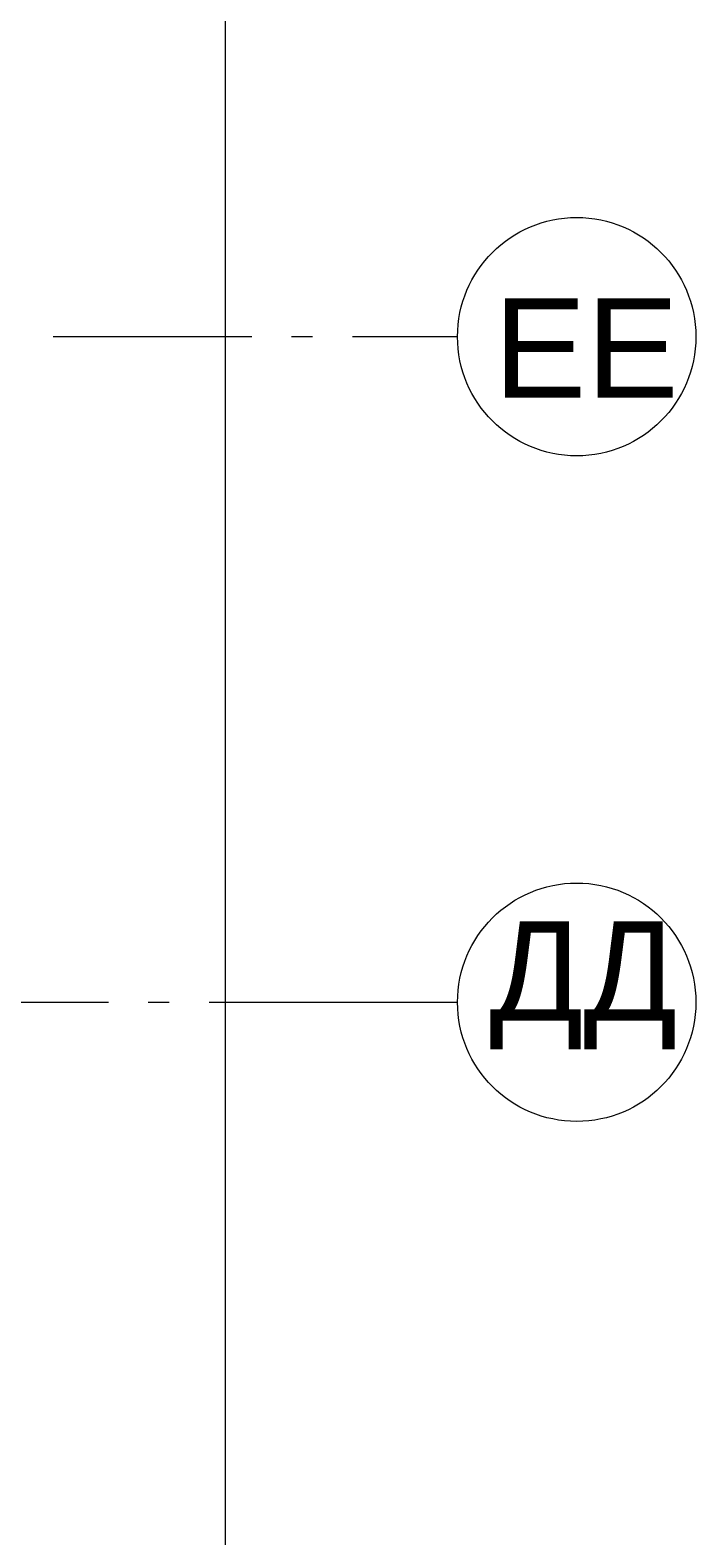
# Model space of a CAD drawing. Header units: millimetres. Extents: x -537608 to 253996, y -217170 to 186033.
# Drawn here: x -263346 to -259993, y -5137 to 2442 of the extents above; entities that cross this region are included whole.
import ezdxf

# ---------------------------------------------------------------- set-up
doc = ezdxf.new("R2010")
doc.units = ezdxf.units.MM
doc.layers.add('PDF _Геометрия', color=7, linetype='Continuous')
doc.layers.add('PDF _Текст', color=7, linetype='Continuous')
doc.styles.add('PDF ArialMT', font='arial.ttf')

msp = doc.modelspace()

# ---------------------------------------------------------------- linework, layer by layer
at = {"layer": 'PDF _Геометрия', "lineweight": 9}
msp.add_line((-262362.423, -56440.6714), (-262362.423, 31439.3502), dxfattribs=at)
at = {"layer": 'PDF _Геометрия', "color": 253, "lineweight": 9, "true_color": 0xaaaaaa}
for p, q in [((-262228.9452, 899.3449), (-263228.9452, 899.3449)), ((-261923.1116, 899.3449), (-262028.9455, 899.3449)), ((-261193.386, 899.3449), (-261723.1121, 899.3449)), ((-263950.777, -2450.6564), (-262950.777, -2450.6564)), ((-262750.7761, -2450.6564), (-262644.9434, -2450.6564)), ((-262444.9436, -2450.6564), (-261193.386, -2450.6564))]:
    msp.add_line(p, q, dxfattribs=at)
at = {"layer": 'PDF _Геометрия', "lineweight": 20}
for centre, radius in [((-260593.3857, 899.3434), 599.9998), ((-260593.3865, -2450.6567), 600.0001)]:
    msp.add_circle(centre, radius, dxfattribs=at)

# ---------------------------------------------------------------- texts
at = {"layer": 'PDF _Текст', "char_height": 500, "attachment_point": 4, "style": 'PDF ArialMT'}
for s, insert in [('ЕЕ', (-261011.2277, 843.0221)), ('ДД', (-261033.2449, -2365.8661))]:
    msp.add_mtext(s, dxfattribs=dict(at, insert=insert))

doc.saveas('drawing.dxf')
